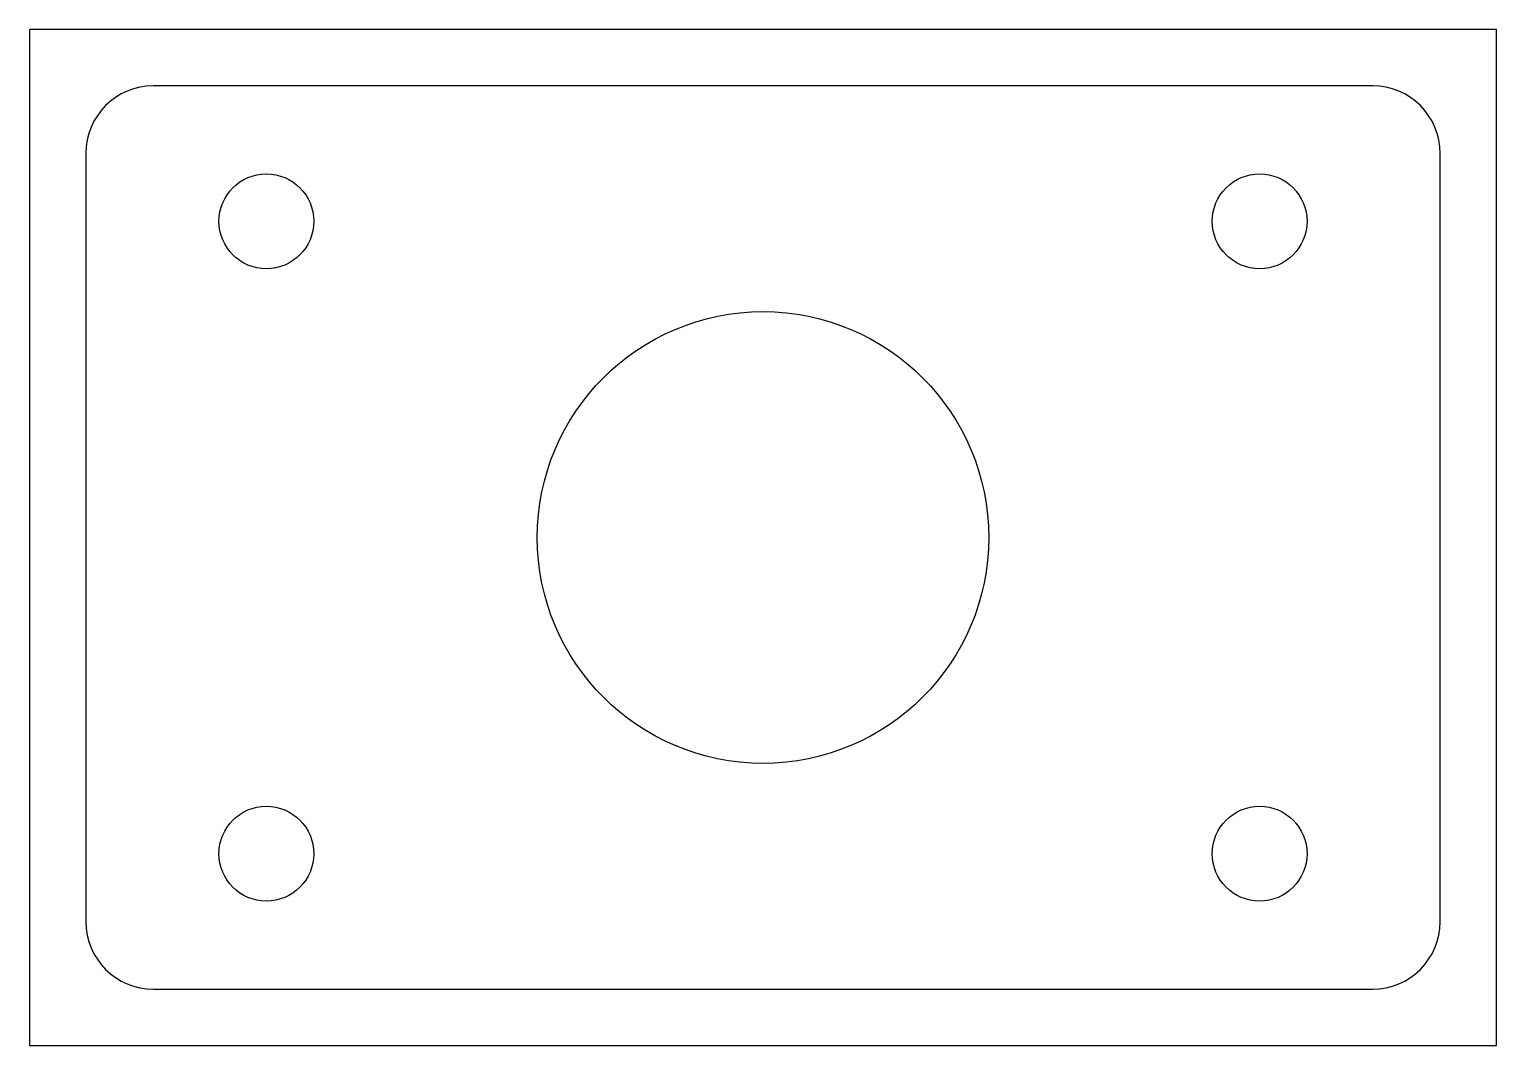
# Model space of a CAD drawing. Header units: millimetres. Extents: x -32.5 to 32.5, y -22.5 to 22.5.
import ezdxf

# ---------------------------------------------------------------- set-up
doc = ezdxf.new("R2010")
doc.units = ezdxf.units.MM
for name, color, linetype in [('A_OUTSIDE_STEP_Z-12', 2, 'CONTINUOUS'), ('B_PIN_BORE_Z-12', 3, 'CONTINUOUS'), ('BLANK', 1, 'CONTINUOUS'), ('C_TAPPED_HOLES_M5_Z-12', 4, 'CONTINUOUS')]:
    doc.layers.add(name, color=color, linetype=linetype)

msp = doc.modelspace()

# ---------------------------------------------------------------- linework, layer by layer
at = {"layer": 'A_OUTSIDE_STEP_Z-12'}
for p, q in [((27, 20), (-27, 20)), ((-30, 17), (-30, -17)), ((30, -17), (30, 17)), ((-27, -20), (27, -20))]:
    msp.add_line(p, q, dxfattribs=at)
for centre, start, end in [((-27, 17), 90, 180), ((27, 17), 0, 90), ((-27, -17), 180, 270), ((27, -17), 270, 0)]:
    msp.add_arc(centre, 3, start, end, dxfattribs=at)
at = {"layer": 'B_PIN_BORE_Z-12'}
msp.add_circle((0, 0), 10, dxfattribs=at)
at = {"layer": 'BLANK'}
for p, q in [((32.5, 22.5), (-32.5, 22.5)), ((-32.5, 22.5), (-32.5, -22.5)), ((32.5, -22.5), (32.5, 22.5)), ((-32.5, -22.5), (32.5, -22.5))]:
    msp.add_line(p, q, dxfattribs=at)
at = {"layer": 'C_TAPPED_HOLES_M5_Z-12'}
for centre in [(-22, 14), (22, 14), (-22, -14), (22, -14)]:
    msp.add_circle(centre, 2.1, dxfattribs=at)

doc.saveas('drawing.dxf')
